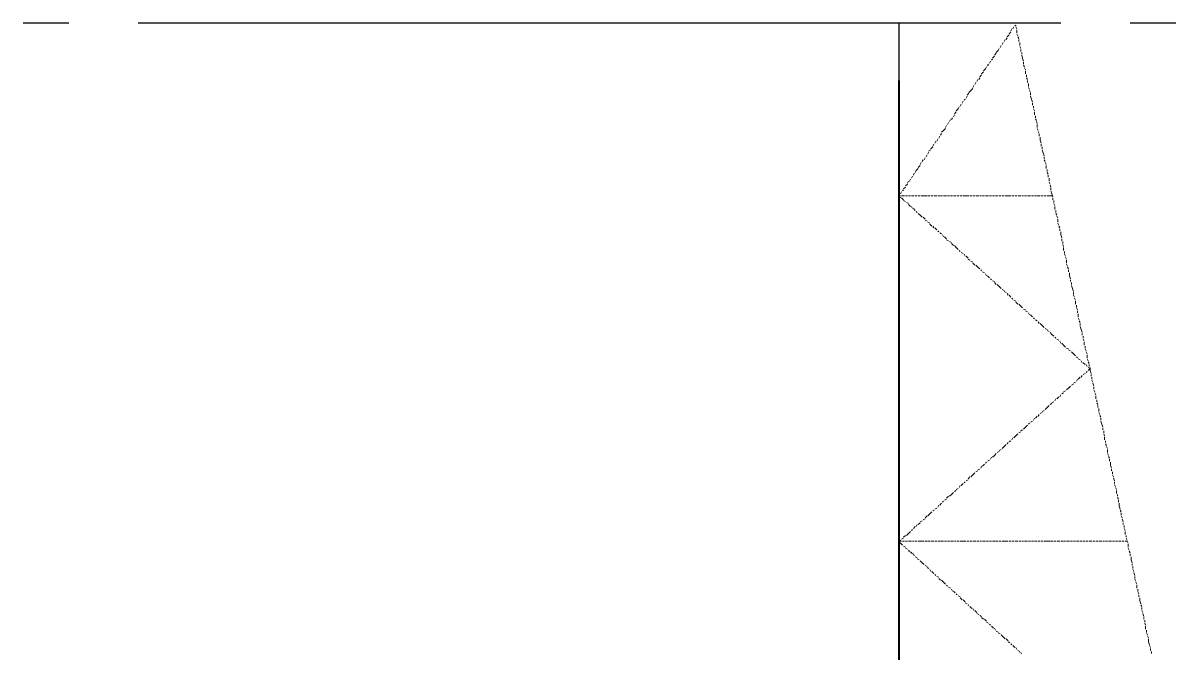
# Model space of a CAD drawing. Extents: x 8 to 21351, y 0 to 420.
# Drawn here: x 15703.01 to 15728.01, y 249.63 to 263.31 of the extents above; entities that cross this region are included whole.
import ezdxf

# ---------------------------------------------------------------- set-up
doc = ezdxf.new("R2010")
doc.units = 0

msp = doc.modelspace()

# ---------------------------------------------------------------- linework, layer by layer
at = {"lineweight": 25}
for p, q in [((15704.002, 263.313), (15703.008, 263.313)), ((15725.508, 263.313), (15705.505, 263.313)), ((15721.994, 263.313), (15721.994, 249.915)), ((15728.005, 263.313), (15727.011, 263.313))]:
    msp.add_line(p, q, dxfattribs=at)
at = {"color": 7, "lineweight": 5}
for p, q in [((15724.492, 263.229), (15724.471, 263.186)), ((15724.534, 263.271), (15724.513, 263.25)), ((15724.534, 263.25), (15724.534, 263.271)), ((15724.555, 263.186), (15724.534, 263.229)), ((15724.344, 262.996), (15724.322, 262.954)), ((15724.386, 263.059), (15724.344, 263.017)), ((15724.428, 263.123), (15724.386, 263.08)), ((15724.449, 263.186), (15724.428, 263.144)), ((15724.555, 263.102), (15724.555, 263.165)), ((15724.576, 263.038), (15724.555, 263.08)), ((15724.598, 262.975), (15724.576, 263.017)), ((15724.174, 262.763), (15724.153, 262.721)), ((15724.217, 262.827), (15724.195, 262.784)), ((15724.259, 262.89), (15724.238, 262.848)), ((15724.301, 262.954), (15724.28, 262.911)), ((15724.598, 262.911), (15724.598, 262.954)), ((15724.619, 262.827), (15724.619, 262.89)), ((15724.64, 262.763), (15724.619, 262.805)), ((15724.64, 262.699), (15724.64, 262.742)), ((15723.984, 262.488), (15723.963, 262.445)), ((15724.026, 262.53), (15724.005, 262.509)), ((15724.068, 262.594), (15724.026, 262.551)), ((15724.111, 262.657), (15724.068, 262.615)), ((15724.153, 262.721), (15724.111, 262.678)), ((15724.661, 262.636), (15724.661, 262.678)), ((15724.682, 262.551), (15724.661, 262.615)), ((15724.703, 262.488), (15724.682, 262.551)), ((15723.836, 262.255), (15723.793, 262.213)), ((15723.878, 262.318), (15723.836, 262.276)), ((15723.899, 262.361), (15723.878, 262.318)), ((15723.941, 262.424), (15723.92, 262.382)), ((15724.703, 262.424), (15724.703, 262.467)), ((15724.725, 262.361), (15724.703, 262.403)), ((15724.746, 262.297), (15724.725, 262.34)), ((15724.746, 262.213), (15724.746, 262.276)), ((15723.666, 262.022), (15723.645, 261.98)), ((15723.709, 262.086), (15723.687, 262.043)), ((15723.751, 262.128), (15723.73, 262.086)), ((15723.793, 262.192), (15723.751, 262.149)), ((15724.767, 262.149), (15724.767, 262.192)), ((15724.788, 262.086), (15724.767, 262.128)), ((15724.788, 262.022), (15724.788, 262.065)), ((15724.809, 261.938), (15724.809, 262.001)), ((15723.518, 261.789), (15723.476, 261.747)), ((15723.56, 261.853), (15723.518, 261.81)), ((15723.603, 261.895), (15723.56, 261.853)), ((15723.624, 261.959), (15723.603, 261.916)), ((15724.83, 261.874), (15724.809, 261.916)), ((15724.852, 261.81), (15724.83, 261.853)), ((15724.852, 261.747), (15724.852, 261.789)), ((15723.306, 261.493), (15723.285, 261.451)), ((15723.349, 261.557), (15723.328, 261.514)), ((15723.391, 261.62), (15723.37, 261.578)), ((15723.433, 261.662), (15723.412, 261.641)), ((15723.476, 261.726), (15723.455, 261.683)), ((15724.873, 261.662), (15724.852, 261.726)), ((15724.894, 261.599), (15724.873, 261.662)), ((15724.894, 261.535), (15724.894, 261.578)), ((15724.915, 261.472), (15724.915, 261.514)), ((15723.158, 261.26), (15723.137, 261.218)), ((15723.201, 261.324), (15723.179, 261.281)), ((15723.243, 261.387), (15723.201, 261.345)), ((15723.285, 261.451), (15723.243, 261.408)), ((15724.936, 261.408), (15724.915, 261.451)), ((15724.936, 261.324), (15724.936, 261.387)), ((15724.957, 261.26), (15724.957, 261.303)), ((15724.979, 261.197), (15724.957, 261.239)), ((15722.968, 260.985), (15722.925, 260.943)), ((15723.01, 261.027), (15722.968, 260.985)), ((15723.031, 261.091), (15723.01, 261.048)), ((15723.074, 261.154), (15723.052, 261.112)), ((15723.116, 261.218), (15723.095, 261.175)), ((15725, 261.133), (15724.979, 261.175)), ((15725, 261.048), (15725, 261.112)), ((15725.021, 260.985), (15725, 261.027)), ((15722.798, 260.752), (15722.777, 260.71)), ((15722.841, 260.795), (15722.82, 260.752)), ((15722.883, 260.858), (15722.862, 260.816)), ((15722.925, 260.921), (15722.904, 260.879)), ((15725.042, 260.921), (15725.021, 260.964)), ((15725.042, 260.858), (15725.042, 260.9)), ((15725.063, 260.773), (15725.063, 260.837)), ((15725.084, 260.71), (15725.063, 260.773)), ((15722.65, 260.519), (15722.629, 260.477)), ((15722.693, 260.562), (15722.65, 260.541)), ((15722.735, 260.625), (15722.693, 260.583)), ((15722.756, 260.689), (15722.735, 260.646)), ((15725.084, 260.646), (15725.084, 260.689)), ((15725.106, 260.583), (15725.106, 260.625)), ((15725.127, 260.498), (15725.106, 260.562)), ((15725.148, 260.435), (15725.127, 260.498)), ((15722.481, 260.286), (15722.46, 260.244)), ((15722.523, 260.35), (15722.502, 260.308)), ((15722.566, 260.392), (15722.544, 260.35)), ((15722.608, 260.456), (15722.587, 260.413)), ((15725.148, 260.371), (15725.148, 260.413)), ((15725.169, 260.308), (15725.148, 260.35)), ((15725.19, 260.244), (15725.169, 260.286)), ((15722.29, 259.99), (15722.269, 259.948)), ((15722.333, 260.054), (15722.312, 260.011)), ((15722.375, 260.117), (15722.354, 260.075)), ((15722.417, 260.159), (15722.375, 260.117)), ((15722.46, 260.223), (15722.417, 260.181)), ((15725.19, 260.159), (15725.19, 260.223)), ((15725.211, 260.096), (15725.211, 260.138)), ((15725.233, 260.033), (15725.211, 260.075)), ((15725.233, 259.969), (15725.233, 260.011)), ((15722.142, 259.757), (15722.1, 259.715)), ((15722.185, 259.821), (15722.142, 259.779)), ((15722.206, 259.884), (15722.185, 259.842)), ((15722.248, 259.927), (15722.227, 259.884)), ((15725.254, 259.884), (15725.254, 259.948)), ((15725.275, 259.821), (15725.254, 259.863)), ((15725.296, 259.757), (15725.275, 259.8)), ((15725.296, 259.694), (15725.296, 259.736)), ((15722.015, 259.588), (15721.994, 259.567)), ((15721.994, 259.567), (15722.036, 259.524)), ((15721.994, 259.524), (15721.994, 259.567)), ((15721.994, 259.567), (15722.036, 259.567)), ((15721.994, 259.461), (15721.994, 259.503)), ((15722.058, 259.651), (15722.036, 259.609)), ((15722.058, 259.567), (15722.121, 259.567)), ((15722.058, 259.524), (15722.1, 259.482)), ((15722.1, 259.694), (15722.079, 259.673)), ((15722.142, 259.567), (15722.185, 259.567)), ((15722.206, 259.567), (15722.248, 259.567)), ((15722.269, 259.567), (15722.333, 259.567)), ((15722.354, 259.567), (15722.396, 259.567)), ((15722.417, 259.567), (15722.46, 259.567)), ((15722.481, 259.567), (15722.544, 259.567)), ((15722.544, 259.567), (15722.608, 259.567)), ((15722.629, 259.567), (15722.671, 259.567)), ((15722.693, 259.567), (15722.735, 259.567)), ((15722.756, 259.567), (15722.82, 259.567)), ((15722.841, 259.567), (15722.883, 259.567)), ((15722.904, 259.567), (15722.947, 259.567)), ((15722.968, 259.567), (15723.031, 259.567)), ((15723.052, 259.567), (15723.095, 259.567)), ((15723.116, 259.567), (15723.158, 259.567)), ((15723.179, 259.567), (15723.243, 259.567)), ((15723.264, 259.567), (15723.306, 259.567)), ((15723.328, 259.567), (15723.37, 259.567)), ((15723.391, 259.567), (15723.455, 259.567)), ((15723.455, 259.567), (15723.518, 259.567)), ((15723.539, 259.567), (15723.582, 259.567)), ((15723.603, 259.567), (15723.645, 259.567)), ((15723.666, 259.567), (15723.73, 259.567)), ((15723.751, 259.567), (15723.793, 259.567)), ((15723.814, 259.567), (15723.857, 259.567)), ((15723.878, 259.567), (15723.941, 259.567)), ((15723.963, 259.567), (15724.005, 259.567)), ((15724.026, 259.567), (15724.068, 259.567)), ((15724.09, 259.567), (15724.153, 259.567)), ((15724.174, 259.567), (15724.217, 259.567)), ((15724.238, 259.567), (15724.28, 259.567)), ((15724.301, 259.567), (15724.365, 259.567)), ((15724.365, 259.567), (15724.428, 259.567)), ((15724.449, 259.567), (15724.492, 259.567)), ((15724.513, 259.567), (15724.555, 259.567)), ((15724.576, 259.567), (15724.64, 259.567)), ((15724.661, 259.567), (15724.703, 259.567)), ((15724.725, 259.567), (15724.767, 259.567)), ((15724.788, 259.567), (15724.852, 259.567)), ((15724.873, 259.567), (15724.915, 259.567)), ((15724.936, 259.567), (15724.979, 259.567)), ((15725, 259.567), (15725.063, 259.567)), ((15725.084, 259.567), (15725.127, 259.567)), ((15725.148, 259.567), (15725.19, 259.567)), ((15725.211, 259.567), (15725.275, 259.567)), ((15725.275, 259.567), (15725.317, 259.567)), ((15725.317, 259.609), (15725.296, 259.673)), ((15725.338, 259.546), (15725.317, 259.609)), ((15725.338, 259.482), (15725.338, 259.524)), ((15721.994, 259.397), (15721.994, 259.44)), ((15721.994, 259.313), (15721.994, 259.376)), ((15721.994, 259.249), (15721.994, 259.292)), ((15721.994, 259.186), (15721.994, 259.228)), ((15722.1, 259.461), (15722.142, 259.44)), ((15722.163, 259.419), (15722.206, 259.397)), ((15722.206, 259.376), (15722.248, 259.334)), ((15722.269, 259.334), (15722.29, 259.292)), ((15722.312, 259.292), (15722.354, 259.249)), ((15722.375, 259.228), (15722.396, 259.207)), ((15725.36, 259.419), (15725.36, 259.461)), ((15725.381, 259.355), (15725.36, 259.397)), ((15725.381, 259.271), (15725.381, 259.334)), ((15725.402, 259.207), (15725.402, 259.249)), ((15721.994, 259.101), (15721.994, 259.165)), ((15721.994, 259.038), (15721.994, 259.08)), ((15721.994, 258.974), (15721.994, 259.017)), ((15722.417, 259.186), (15722.46, 259.144)), ((15722.46, 259.144), (15722.502, 259.101)), ((15722.523, 259.101), (15722.566, 259.059)), ((15722.566, 259.038), (15722.608, 259.017)), ((15722.629, 258.995), (15722.671, 258.974)), ((15725.423, 259.144), (15725.402, 259.186)), ((15725.444, 259.08), (15725.423, 259.122)), ((15725.444, 258.995), (15725.444, 259.059)), ((15721.994, 258.889), (15721.994, 258.953)), ((15721.994, 258.826), (15721.994, 258.889)), ((15721.994, 258.762), (15721.994, 258.805)), ((15721.994, 258.699), (15721.994, 258.741)), ((15722.671, 258.953), (15722.714, 258.911)), ((15722.735, 258.911), (15722.756, 258.868)), ((15722.777, 258.868), (15722.82, 258.826)), ((15722.841, 258.805), (15722.862, 258.784)), ((15722.883, 258.762), (15722.925, 258.741)), ((15725.465, 258.932), (15725.444, 258.974)), ((15725.487, 258.868), (15725.465, 258.911)), ((15725.487, 258.805), (15725.487, 258.847)), ((15725.508, 258.72), (15725.508, 258.784)), ((15721.994, 258.614), (15721.994, 258.678)), ((15721.994, 258.551), (15721.994, 258.593)), ((15721.994, 258.487), (15721.994, 258.53)), ((15722.947, 258.72), (15722.968, 258.678)), ((15722.989, 258.678), (15723.031, 258.635)), ((15723.031, 258.614), (15723.074, 258.593)), ((15723.095, 258.572), (15723.137, 258.551)), ((15723.137, 258.53), (15723.179, 258.487)), ((15723.201, 258.487), (15723.243, 258.445)), ((15725.529, 258.657), (15725.508, 258.72)), ((15725.529, 258.593), (15725.529, 258.635)), ((15725.55, 258.53), (15725.55, 258.572)), ((15725.571, 258.466), (15725.55, 258.509)), ((15721.994, 258.403), (15721.994, 258.466)), ((15721.994, 258.339), (15721.994, 258.382)), ((15721.994, 258.276), (15721.994, 258.318)), ((15721.994, 258.191), (15721.994, 258.255)), ((15723.243, 258.445), (15723.285, 258.403)), ((15723.306, 258.382), (15723.328, 258.36)), ((15723.349, 258.339), (15723.391, 258.318)), ((15723.412, 258.297), (15723.433, 258.255)), ((15723.455, 258.255), (15723.497, 258.212)), ((15725.571, 258.382), (15725.571, 258.445)), ((15725.592, 258.318), (15725.592, 258.36)), ((15725.614, 258.255), (15725.592, 258.297)), ((15725.635, 258.191), (15725.614, 258.233)), ((15721.994, 258.127), (15721.994, 258.17)), ((15721.994, 258.064), (15721.994, 258.106)), ((15721.994, 257.979), (15721.994, 258.043)), ((15721.994, 257.916), (15721.994, 257.979)), ((15723.497, 258.191), (15723.539, 258.17)), ((15723.56, 258.149), (15723.603, 258.127)), ((15723.603, 258.106), (15723.645, 258.064)), ((15723.666, 258.064), (15723.709, 258.022)), ((15723.709, 258.022), (15723.751, 257.979)), ((15725.635, 258.106), (15725.635, 258.17)), ((15725.656, 258.043), (15725.635, 258.085)), ((15725.677, 257.979), (15725.656, 258.022)), ((15721.994, 257.852), (15721.994, 257.895)), ((15721.994, 257.789), (15721.994, 257.831)), ((15721.994, 257.704), (15721.994, 257.768)), ((15723.772, 257.958), (15723.793, 257.937)), ((15723.814, 257.916), (15723.857, 257.895)), ((15723.878, 257.873), (15723.899, 257.831)), ((15723.92, 257.831), (15723.963, 257.789)), ((15723.984, 257.768), (15724.005, 257.747)), ((15725.677, 257.916), (15725.677, 257.958)), ((15725.698, 257.831), (15725.698, 257.895)), ((15725.719, 257.768), (15725.698, 257.831)), ((15725.719, 257.704), (15725.719, 257.747)), ((15721.994, 257.641), (15721.994, 257.683)), ((15721.994, 257.577), (15721.994, 257.62)), ((15721.994, 257.492), (15721.994, 257.556)), ((15724.026, 257.725), (15724.068, 257.704)), ((15724.068, 257.683), (15724.111, 257.641)), ((15724.132, 257.641), (15724.174, 257.598)), ((15724.174, 257.598), (15724.217, 257.556)), ((15724.238, 257.535), (15724.28, 257.514)), ((15724.28, 257.492), (15724.322, 257.471)), ((15725.741, 257.641), (15725.741, 257.683)), ((15725.762, 257.556), (15725.741, 257.62)), ((15725.783, 257.492), (15725.762, 257.556)), ((15721.994, 257.429), (15721.994, 257.471)), ((15721.994, 257.365), (15721.994, 257.408)), ((15721.994, 257.281), (15721.994, 257.344)), ((15721.994, 257.217), (15721.994, 257.26)), ((15724.344, 257.45), (15724.365, 257.408)), ((15724.386, 257.408), (15724.428, 257.365)), ((15724.449, 257.344), (15724.471, 257.323)), ((15724.492, 257.302), (15724.534, 257.281)), ((15724.534, 257.26), (15724.576, 257.217)), ((15725.783, 257.429), (15725.783, 257.471)), ((15725.804, 257.365), (15725.783, 257.408)), ((15725.825, 257.302), (15725.804, 257.344)), ((15725.825, 257.217), (15725.825, 257.281)), ((15721.994, 257.154), (15721.994, 257.196)), ((15721.994, 257.069), (15721.994, 257.133)), ((15721.994, 257.006), (15721.994, 257.069)), ((15721.994, 256.942), (15721.994, 256.985)), ((15724.598, 257.217), (15724.64, 257.175)), ((15724.64, 257.175), (15724.682, 257.133)), ((15724.703, 257.111), (15724.746, 257.09)), ((15724.746, 257.069), (15724.788, 257.048)), ((15724.809, 257.027), (15724.83, 256.985)), ((15724.852, 256.985), (15724.894, 256.942)), ((15725.846, 257.154), (15725.846, 257.196)), ((15725.868, 257.09), (15725.846, 257.133)), ((15725.868, 257.027), (15725.868, 257.069)), ((15725.889, 256.942), (15725.889, 257.006)), ((15721.994, 256.879), (15721.994, 256.921)), ((15721.994, 256.794), (15721.994, 256.858)), ((15721.994, 256.731), (15721.994, 256.773)), ((15724.915, 256.921), (15724.936, 256.9)), ((15724.957, 256.879), (15725, 256.858)), ((15725.021, 256.836), (15725.042, 256.794)), ((15725.063, 256.794), (15725.106, 256.752)), ((15725.106, 256.752), (15725.148, 256.709)), ((15725.91, 256.879), (15725.889, 256.921)), ((15725.931, 256.815), (15725.91, 256.858)), ((15725.931, 256.752), (15725.931, 256.794)), ((15725.952, 256.667), (15725.931, 256.731)), ((15721.994, 256.667), (15721.994, 256.709)), ((15721.994, 256.582), (15721.994, 256.646)), ((15721.994, 256.519), (15721.994, 256.561)), ((15721.994, 256.455), (15721.994, 256.498)), ((15725.169, 256.688), (15725.211, 256.667)), ((15725.211, 256.646), (15725.254, 256.625)), ((15725.275, 256.603), (15725.317, 256.561)), ((15725.317, 256.561), (15725.36, 256.519)), ((15725.381, 256.498), (15725.402, 256.476)), ((15725.973, 256.603), (15725.952, 256.667)), ((15725.973, 256.54), (15725.973, 256.582)), ((15725.995, 256.476), (15725.995, 256.519)), ((15721.994, 256.371), (15721.994, 256.434)), ((15721.994, 256.307), (15721.994, 256.349)), ((15721.994, 256.244), (15721.994, 256.286)), ((15725.423, 256.455), (15725.465, 256.434)), ((15725.487, 256.413), (15725.508, 256.371)), ((15725.529, 256.371), (15725.571, 256.328)), ((15725.571, 256.328), (15725.614, 256.286)), ((15725.635, 256.265), (15725.677, 256.244)), ((15726.016, 256.413), (15725.995, 256.455)), ((15726.016, 256.328), (15726.016, 256.392)), ((15726.037, 256.265), (15726.037, 256.307)), ((15726.058, 256.201), (15726.037, 256.244)), ((15721.994, 256.159), (15721.994, 256.223)), ((15721.994, 256.096), (15721.994, 256.159)), ((15721.994, 256.032), (15721.994, 256.074)), ((15721.994, 255.968), (15721.994, 256.011)), ((15725.677, 256.223), (15725.719, 256.201)), ((15725.741, 256.18), (15725.783, 256.138)), ((15725.783, 256.138), (15725.825, 256.096)), ((15725.846, 256.074), (15725.868, 256.053)), ((15725.889, 256.032), (15725.931, 256.011)), ((15725.952, 255.99), (15725.973, 255.947)), ((15726.079, 256.138), (15726.058, 256.18)), ((15726.079, 256.053), (15726.079, 256.117)), ((15726.1, 255.99), (15726.079, 256.032)), ((15721.994, 255.884), (15721.994, 255.947)), ((15721.994, 255.82), (15721.994, 255.863)), ((15721.994, 255.757), (15721.994, 255.799)), ((15721.994, 255.672), (15721.994, 255.736)), ((15725.995, 255.947), (15726.037, 255.905)), ((15726.058, 255.905), (15726.079, 255.863)), ((15726.079, 255.757), (15726.058, 255.736)), ((15726.122, 255.926), (15726.1, 255.968)), ((15726.1, 255.841), (15726.143, 255.82)), ((15726.143, 255.82), (15726.1, 255.778)), ((15726.122, 255.863), (15726.122, 255.905)), ((15726.143, 255.778), (15726.143, 255.841)), ((15726.164, 255.714), (15726.143, 255.778)), ((15721.994, 255.609), (15721.994, 255.651)), ((15721.994, 255.545), (15721.994, 255.588)), ((15721.994, 255.46), (15721.994, 255.524)), ((15725.783, 255.482), (15725.741, 255.46)), ((15725.825, 255.524), (15725.783, 255.503)), ((15725.868, 255.588), (15725.846, 255.545)), ((15725.931, 255.63), (15725.889, 255.588)), ((15725.973, 255.672), (15725.952, 255.63)), ((15726.037, 255.714), (15725.995, 255.693)), ((15726.164, 255.651), (15726.164, 255.693)), ((15726.185, 255.588), (15726.185, 255.63)), ((15726.206, 255.524), (15726.185, 255.566)), ((15726.227, 255.439), (15726.206, 255.503)), ((15721.994, 255.397), (15721.994, 255.439)), ((15721.994, 255.333), (15721.994, 255.376)), ((15721.994, 255.27), (15721.994, 255.312)), ((15721.994, 255.185), (15721.994, 255.249)), ((15725.508, 255.249), (15725.487, 255.206)), ((15725.571, 255.291), (15725.529, 255.27)), ((15725.614, 255.333), (15725.571, 255.312)), ((15725.677, 255.397), (15725.635, 255.355)), ((15725.719, 255.439), (15725.677, 255.397)), ((15726.227, 255.376), (15726.227, 255.418)), ((15726.249, 255.312), (15726.227, 255.355)), ((15726.27, 255.249), (15726.249, 255.291)), ((15721.994, 255.122), (15721.994, 255.164)), ((15721.994, 255.058), (15721.994, 255.101)), ((15721.994, 254.974), (15721.994, 255.037)), ((15725.254, 255.016), (15725.211, 254.974)), ((15725.317, 255.058), (15725.275, 255.037)), ((15725.36, 255.101), (15725.317, 255.079)), ((15725.402, 255.164), (15725.381, 255.122)), ((15725.465, 255.206), (15725.423, 255.164)), ((15726.27, 255.164), (15726.27, 255.228)), ((15726.291, 255.101), (15726.291, 255.143)), ((15726.312, 255.037), (15726.291, 255.079)), ((15726.312, 254.974), (15726.312, 255.016)), ((15721.994, 254.91), (15721.994, 254.952)), ((15721.994, 254.847), (15721.994, 254.889)), ((15721.994, 254.762), (15721.994, 254.825)), ((15721.994, 254.698), (15721.994, 254.741)), ((15724.936, 254.741), (15724.915, 254.698)), ((15725, 254.783), (15724.957, 254.741)), ((15725.042, 254.825), (15725.021, 254.783)), ((15725.106, 254.868), (15725.063, 254.847)), ((15725.148, 254.91), (15725.106, 254.889)), ((15725.211, 254.974), (15725.169, 254.931)), ((15726.333, 254.889), (15726.333, 254.952)), ((15726.354, 254.825), (15726.333, 254.868)), ((15726.376, 254.762), (15726.354, 254.804)), ((15726.376, 254.698), (15726.376, 254.741)), ((15721.994, 254.635), (15721.994, 254.677)), ((15721.994, 254.55), (15721.994, 254.614)), ((15721.994, 254.487), (15721.994, 254.529)), ((15724.682, 254.487), (15724.64, 254.466)), ((15724.746, 254.55), (15724.703, 254.508)), ((15724.788, 254.593), (15724.746, 254.55)), ((15724.83, 254.635), (15724.809, 254.614)), ((15724.894, 254.677), (15724.852, 254.656)), ((15726.397, 254.614), (15726.376, 254.677)), ((15726.418, 254.55), (15726.397, 254.614)), ((15726.418, 254.487), (15726.418, 254.529)), ((15721.994, 254.423), (15721.994, 254.466)), ((15721.994, 254.36), (15721.994, 254.402)), ((15721.994, 254.275), (15721.994, 254.339)), ((15721.994, 254.212), (15721.994, 254.254)), ((15724.428, 254.254), (15724.386, 254.233)), ((15724.471, 254.317), (15724.449, 254.275)), ((15724.534, 254.36), (15724.492, 254.317)), ((15724.576, 254.402), (15724.534, 254.36)), ((15724.64, 254.445), (15724.598, 254.423)), ((15726.439, 254.423), (15726.439, 254.466)), ((15726.46, 254.36), (15726.439, 254.402)), ((15726.46, 254.275), (15726.46, 254.339)), ((15726.481, 254.212), (15726.481, 254.254)), ((15721.994, 254.148), (15721.994, 254.19)), ((15721.994, 254.063), (15721.994, 254.127)), ((15721.994, 254), (15721.994, 254.042)), ((15721.994, 253.936), (15721.994, 253.979)), ((15724.111, 253.979), (15724.068, 253.936)), ((15724.174, 254.021), (15724.132, 254)), ((15724.217, 254.063), (15724.174, 254.042)), ((15724.28, 254.127), (15724.238, 254.085)), ((15724.322, 254.169), (15724.28, 254.127)), ((15724.365, 254.212), (15724.344, 254.19)), ((15726.503, 254.148), (15726.481, 254.19)), ((15726.524, 254.085), (15726.503, 254.127)), ((15726.524, 254), (15726.524, 254.063)), ((15726.545, 253.936), (15726.524, 253.979)), ((15721.994, 253.852), (15721.994, 253.915)), ((15721.994, 253.788), (15721.994, 253.831)), ((15721.994, 253.725), (15721.994, 253.767)), ((15723.857, 253.746), (15723.814, 253.704)), ((15723.899, 253.788), (15723.878, 253.767)), ((15723.963, 253.831), (15723.92, 253.81)), ((15724.005, 253.894), (15723.984, 253.852)), ((15724.068, 253.936), (15724.026, 253.894)), ((15726.566, 253.873), (15726.545, 253.915)), ((15726.566, 253.81), (15726.566, 253.852)), ((15726.587, 253.725), (15726.587, 253.788)), ((15721.994, 253.64), (15721.994, 253.704)), ((15721.994, 253.577), (15721.994, 253.619)), ((15721.994, 253.513), (15721.994, 253.555)), ((15721.994, 253.45), (15721.994, 253.492)), ((15723.603, 253.513), (15723.56, 253.471)), ((15723.645, 253.555), (15723.603, 253.513)), ((15723.709, 253.598), (15723.666, 253.577)), ((15723.751, 253.64), (15723.709, 253.619)), ((15723.793, 253.704), (15723.772, 253.661)), ((15726.608, 253.661), (15726.587, 253.725)), ((15726.608, 253.598), (15726.608, 253.64)), ((15726.63, 253.534), (15726.63, 253.577)), ((15726.651, 253.471), (15726.63, 253.513)), ((15721.994, 253.365), (15721.994, 253.429)), ((15721.994, 253.302), (15721.994, 253.344)), ((15721.994, 253.238), (15721.994, 253.28)), ((15723.328, 253.28), (15723.306, 253.238)), ((15723.391, 253.323), (15723.349, 253.28)), ((15723.433, 253.365), (15723.412, 253.344)), ((15723.497, 253.407), (15723.455, 253.386)), ((15723.539, 253.471), (15723.497, 253.429)), ((15726.672, 253.386), (15726.651, 253.45)), ((15726.672, 253.323), (15726.672, 253.365)), ((15726.693, 253.259), (15726.672, 253.302)), ((15726.714, 253.196), (15726.693, 253.238)), ((15721.994, 253.153), (15721.994, 253.217)), ((15721.994, 253.09), (15721.994, 253.132)), ((15721.994, 253.026), (15721.994, 253.069)), ((15721.994, 252.942), (15721.994, 253.005)), ((15723.031, 252.984), (15722.989, 252.963)), ((15723.074, 253.048), (15723.031, 253.005)), ((15723.137, 253.09), (15723.095, 253.048)), ((15723.179, 253.132), (15723.137, 253.09)), ((15723.243, 253.174), (15723.201, 253.153)), ((15723.285, 253.217), (15723.243, 253.196)), ((15726.714, 253.111), (15726.714, 253.174)), ((15726.735, 253.048), (15726.735, 253.09)), ((15726.757, 252.984), (15726.735, 253.026)), ((15721.994, 252.878), (15721.994, 252.92)), ((15721.994, 252.815), (15721.994, 252.857)), ((15721.994, 252.73), (15721.994, 252.793)), ((15722.756, 252.751), (15722.735, 252.73)), ((15722.82, 252.793), (15722.777, 252.772)), ((15722.862, 252.857), (15722.841, 252.815)), ((15722.925, 252.899), (15722.883, 252.857)), ((15722.968, 252.942), (15722.947, 252.92)), ((15726.757, 252.92), (15726.757, 252.963)), ((15726.778, 252.836), (15726.778, 252.899)), ((15726.799, 252.772), (15726.778, 252.836)), ((15726.82, 252.709), (15726.799, 252.751)), ((15721.994, 252.667), (15721.994, 252.709)), ((15721.994, 252.603), (15721.994, 252.645)), ((15721.994, 252.54), (15721.994, 252.582)), ((15721.994, 252.455), (15721.994, 252.518)), ((15722.502, 252.518), (15722.46, 252.497)), ((15722.566, 252.561), (15722.523, 252.54)), ((15722.608, 252.624), (15722.566, 252.582)), ((15722.671, 252.667), (15722.629, 252.624)), ((15722.714, 252.709), (15722.671, 252.667)), ((15726.82, 252.645), (15726.82, 252.688)), ((15726.841, 252.582), (15726.82, 252.624)), ((15726.862, 252.497), (15726.841, 252.561)), ((15721.994, 252.391), (15721.994, 252.434)), ((15721.994, 252.328), (15721.994, 252.37)), ((15721.994, 252.243), (15721.994, 252.307)), ((15722.206, 252.243), (15722.163, 252.201)), ((15722.248, 252.286), (15722.206, 252.243)), ((15722.29, 252.328), (15722.269, 252.307)), ((15722.354, 252.391), (15722.312, 252.349)), ((15722.396, 252.434), (15722.375, 252.391)), ((15722.46, 252.476), (15722.417, 252.434)), ((15726.862, 252.434), (15726.862, 252.476)), ((15726.884, 252.37), (15726.884, 252.412)), ((15726.905, 252.307), (15726.884, 252.349)), ((15726.905, 252.222), (15726.905, 252.286)), ((15721.994, 252.18), (15721.994, 252.222)), ((15721.994, 252.116), (15721.994, 252.159)), ((15722.036, 252.095), (15721.994, 252.074)), ((15721.994, 252.031), (15721.994, 252.095)), ((15721.994, 252.074), (15722.058, 252.074)), ((15721.994, 252.074), (15722.036, 252.031)), ((15721.994, 251.968), (15721.994, 252.01)), ((15722.036, 252.031), (15722.079, 251.989)), ((15722.1, 252.137), (15722.058, 252.116)), ((15722.079, 252.074), (15722.121, 252.074)), ((15722.142, 252.201), (15722.1, 252.159)), ((15722.142, 252.074), (15722.185, 252.074)), ((15722.206, 252.074), (15722.269, 252.074)), ((15722.29, 252.074), (15722.333, 252.074)), ((15722.354, 252.074), (15722.396, 252.074)), ((15722.417, 252.074), (15722.481, 252.074)), ((15722.481, 252.074), (15722.544, 252.074)), ((15722.566, 252.074), (15722.608, 252.074)), ((15722.629, 252.074), (15722.671, 252.074)), ((15722.693, 252.074), (15722.756, 252.074)), ((15722.777, 252.074), (15722.82, 252.074)), ((15722.841, 252.074), (15722.883, 252.074)), ((15722.904, 252.074), (15722.968, 252.074)), ((15722.989, 252.074), (15723.031, 252.074)), ((15723.052, 252.074), (15723.095, 252.074)), ((15723.116, 252.074), (15723.179, 252.074)), ((15723.201, 252.074), (15723.243, 252.074)), ((15723.264, 252.074), (15723.306, 252.074)), ((15723.328, 252.074), (15723.391, 252.074)), ((15723.391, 252.074), (15723.455, 252.074)), ((15723.476, 252.074), (15723.518, 252.074)), ((15723.539, 252.074), (15723.582, 252.074)), ((15723.603, 252.074), (15723.666, 252.074)), ((15723.687, 252.074), (15723.73, 252.074)), ((15723.751, 252.074), (15723.793, 252.074)), ((15723.814, 252.074), (15723.878, 252.074)), ((15723.899, 252.074), (15723.941, 252.074)), ((15723.963, 252.074), (15724.005, 252.074)), ((15724.026, 252.074), (15724.09, 252.074)), ((15724.111, 252.074), (15724.153, 252.074)), ((15724.174, 252.074), (15724.217, 252.074)), ((15724.238, 252.074), (15724.301, 252.074)), ((15724.301, 252.074), (15724.365, 252.074)), ((15724.386, 252.074), (15724.428, 252.074)), ((15724.449, 252.074), (15724.492, 252.074)), ((15724.513, 252.074), (15724.576, 252.074)), ((15724.598, 252.074), (15724.64, 252.074)), ((15724.661, 252.074), (15724.703, 252.074)), ((15724.725, 252.074), (15724.788, 252.074)), ((15724.809, 252.074), (15724.852, 252.074)), ((15724.873, 252.074), (15724.915, 252.074)), ((15724.936, 252.074), (15725, 252.074)), ((15725.021, 252.074), (15725.063, 252.074)), ((15725.084, 252.074), (15725.127, 252.074)), ((15725.148, 252.074), (15725.211, 252.074)), ((15725.211, 252.074), (15725.275, 252.074)), ((15725.296, 252.074), (15725.338, 252.074)), ((15725.36, 252.074), (15725.402, 252.074)), ((15725.423, 252.074), (15725.487, 252.074)), ((15725.508, 252.074), (15725.55, 252.074)), ((15725.571, 252.074), (15725.614, 252.074)), ((15725.635, 252.074), (15725.698, 252.074)), ((15725.719, 252.074), (15725.762, 252.074)), ((15725.783, 252.074), (15725.825, 252.074)), ((15725.846, 252.074), (15725.91, 252.074)), ((15725.931, 252.074), (15725.973, 252.074)), ((15725.995, 252.074), (15726.037, 252.074)), ((15726.058, 252.074), (15726.1, 252.074)), ((15726.122, 252.074), (15726.185, 252.074)), ((15726.206, 252.074), (15726.249, 252.074)), ((15726.27, 252.074), (15726.312, 252.074)), ((15726.333, 252.074), (15726.397, 252.074)), ((15726.418, 252.074), (15726.46, 252.074)), ((15726.481, 252.074), (15726.524, 252.074)), ((15726.545, 252.074), (15726.608, 252.074)), ((15726.63, 252.074), (15726.672, 252.074)), ((15726.693, 252.074), (15726.735, 252.074)), ((15726.757, 252.074), (15726.82, 252.074)), ((15726.841, 252.074), (15726.884, 252.074)), ((15726.905, 252.074), (15726.947, 252.074)), ((15726.926, 252.159), (15726.926, 252.201)), ((15726.947, 252.095), (15726.926, 252.137)), ((15726.968, 252.031), (15726.947, 252.074)), ((15726.968, 251.947), (15726.968, 252.01)), ((15721.994, 251.905), (15721.994, 251.947)), ((15721.994, 251.82), (15721.994, 251.883)), ((15721.994, 251.756), (15721.994, 251.799)), ((15721.994, 251.693), (15721.994, 251.735)), ((15722.1, 251.968), (15722.142, 251.947)), ((15722.142, 251.926), (15722.185, 251.905)), ((15722.206, 251.883), (15722.227, 251.841)), ((15722.248, 251.841), (15722.29, 251.799)), ((15722.312, 251.799), (15722.333, 251.756)), ((15722.354, 251.735), (15722.396, 251.714)), ((15726.989, 251.883), (15726.968, 251.926)), ((15727.011, 251.82), (15726.989, 251.862)), ((15727.011, 251.756), (15727.011, 251.799)), ((15727.032, 251.672), (15727.032, 251.735)), ((15721.994, 251.629), (15721.994, 251.672)), ((15721.994, 251.545), (15721.994, 251.608)), ((15721.994, 251.481), (15721.994, 251.524)), ((15722.396, 251.693), (15722.439, 251.672)), ((15722.46, 251.65), (15722.502, 251.608)), ((15722.502, 251.608), (15722.544, 251.566)), ((15722.566, 251.545), (15722.608, 251.524)), ((15722.608, 251.502), (15722.65, 251.481)), ((15727.053, 251.608), (15727.032, 251.672)), ((15727.053, 251.545), (15727.053, 251.587)), ((15727.074, 251.481), (15727.074, 251.524)), ((15721.994, 251.418), (15721.994, 251.46)), ((15721.994, 251.333), (15721.994, 251.397)), ((15721.994, 251.269), (15721.994, 251.312)), ((15721.994, 251.206), (15721.994, 251.248)), ((15722.671, 251.46), (15722.693, 251.418)), ((15722.714, 251.418), (15722.756, 251.375)), ((15722.777, 251.354), (15722.798, 251.333)), ((15722.82, 251.312), (15722.862, 251.291)), ((15722.862, 251.269), (15722.904, 251.227)), ((15727.095, 251.418), (15727.074, 251.46)), ((15727.116, 251.333), (15727.095, 251.397)), ((15727.116, 251.269), (15727.116, 251.312)), ((15727.138, 251.206), (15727.116, 251.248)), ((15721.994, 251.121), (15721.994, 251.185)), ((15721.994, 251.058), (15721.994, 251.1)), ((15721.994, 250.994), (15721.994, 251.037)), ((15722.925, 251.227), (15722.968, 251.185)), ((15722.968, 251.185), (15723.01, 251.143)), ((15723.031, 251.121), (15723.052, 251.1)), ((15723.074, 251.079), (15723.116, 251.058)), ((15723.137, 251.037), (15723.158, 250.994)), ((15723.179, 250.994), (15723.222, 250.952)), ((15727.159, 251.143), (15727.138, 251.185)), ((15727.159, 251.058), (15727.159, 251.121)), ((15727.18, 250.994), (15727.18, 251.037)), ((15721.994, 250.91), (15721.994, 250.973)), ((15721.994, 250.846), (15721.994, 250.888)), ((15721.994, 250.783), (15721.994, 250.825)), ((15721.994, 250.719), (15721.994, 250.762)), ((15723.243, 250.931), (15723.264, 250.91)), ((15723.285, 250.888), (15723.328, 250.867)), ((15723.328, 250.846), (15723.37, 250.804)), ((15723.391, 250.804), (15723.433, 250.762)), ((15723.433, 250.74), (15723.476, 250.719)), ((15727.201, 250.931), (15727.18, 250.973)), ((15727.201, 250.867), (15727.201, 250.91)), ((15727.222, 250.783), (15727.222, 250.846)), ((15727.243, 250.719), (15727.222, 250.783)), ((15721.994, 250.634), (15721.994, 250.698)), ((15721.994, 250.571), (15721.994, 250.613)), ((15721.994, 250.507), (15721.994, 250.55)), ((15721.994, 250.423), (15721.994, 250.486)), ((15723.497, 250.698), (15723.518, 250.677)), ((15723.539, 250.656), (15723.582, 250.613)), ((15723.603, 250.613), (15723.624, 250.571)), ((15723.645, 250.571), (15723.687, 250.529)), ((15723.687, 250.507), (15723.73, 250.486)), ((15727.265, 250.656), (15727.243, 250.698)), ((15727.265, 250.592), (15727.265, 250.634)), ((15727.286, 250.529), (15727.265, 250.571)), ((15727.307, 250.444), (15727.286, 250.507)), ((15721.994, 250.359), (15721.994, 250.402)), ((15721.994, 250.296), (15721.994, 250.338)), ((15721.994, 250.211), (15721.994, 250.275)), ((15723.751, 250.465), (15723.793, 250.444)), ((15723.793, 250.423), (15723.836, 250.381)), ((15723.857, 250.381), (15723.899, 250.338)), ((15723.899, 250.317), (15723.941, 250.296)), ((15723.963, 250.275), (15723.984, 250.254)), ((15724.005, 250.232), (15724.047, 250.19)), ((15727.307, 250.381), (15727.307, 250.423)), ((15727.328, 250.317), (15727.328, 250.359)), ((15727.349, 250.254), (15727.328, 250.296)), ((15727.349, 250.169), (15727.349, 250.232)), ((15721.994, 250.148), (15721.994, 250.19)), ((15721.994, 250.084), (15721.994, 250.126)), ((15721.994, 250), (15721.994, 250.063)), ((15721.994, 249.936), (15721.994, 249.978)), ((15724.068, 250.19), (15724.09, 250.148)), ((15724.111, 250.126), (15724.153, 250.105)), ((15724.153, 250.084), (15724.195, 250.063)), ((15724.217, 250.042), (15724.259, 250)), ((15724.259, 250), (15724.301, 249.957)), ((15727.37, 250.105), (15727.37, 250.148)), ((15727.392, 250.042), (15727.37, 250.084)), ((15727.413, 249.978), (15727.392, 250.021)), ((15721.994, 249.873), (15721.994, 249.915)), ((15721.994, 249.809), (15721.994, 249.851)), ((15721.994, 249.724), (15721.994, 249.788)), ((15724.322, 249.957), (15724.365, 249.915)), ((15724.365, 249.894), (15724.407, 249.873)), ((15724.428, 249.851), (15724.449, 249.83)), ((15724.471, 249.809), (15724.513, 249.767)), ((15724.534, 249.767), (15724.555, 249.724)), ((15727.413, 249.894), (15727.413, 249.957)), ((15727.434, 249.83), (15727.413, 249.894)), ((15727.455, 249.767), (15727.434, 249.809)), ((15727.455, 249.703), (15727.455, 249.745)), ((15721.994, 249.661), (15721.994, 249.703)), ((15721.994, 249.597), (15721.994, 249.64)), ((15724.576, 249.703), (15724.619, 249.682)), ((15724.619, 249.661), (15724.661, 249.64)), ((15727.476, 249.64), (15727.476, 249.682))]:
    msp.add_line(p, q, dxfattribs=at)
at = {"color": 7, "lineweight": 40}
msp.add_line((15721.994, 262.065), (15721.994, 174.561), dxfattribs=at)

doc.saveas('drawing.dxf')
